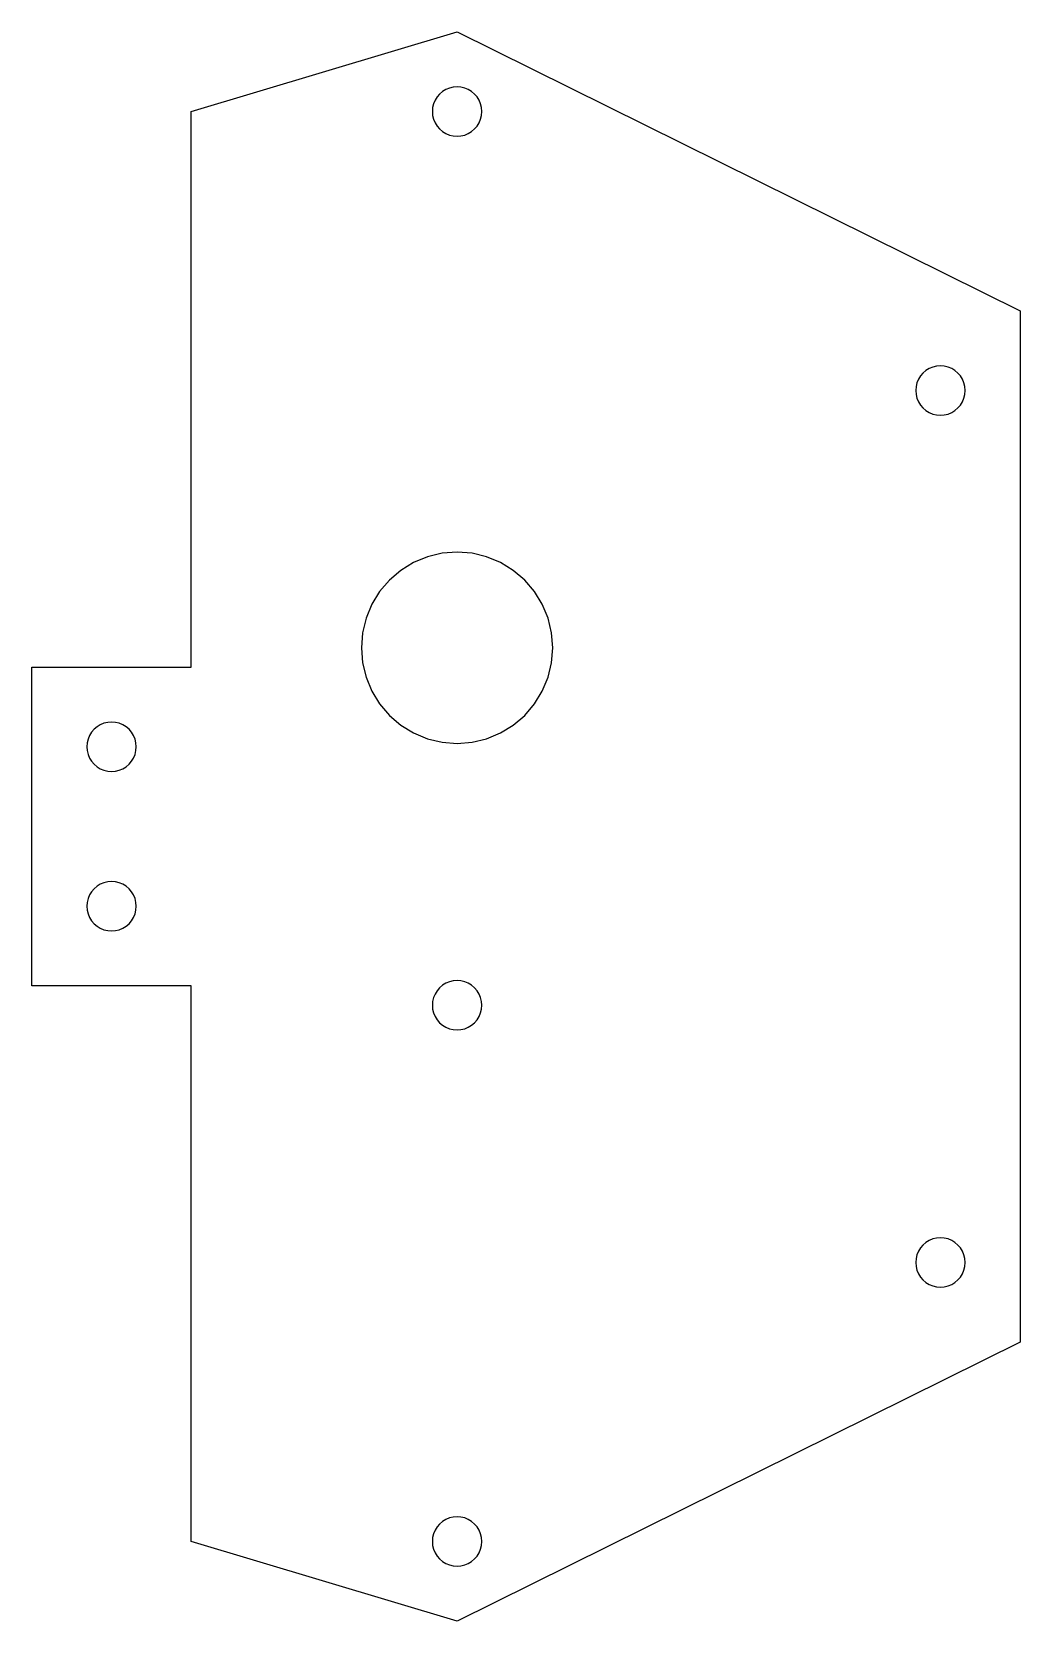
# Model space of a CAD drawing. Header units: millimetres. Extents: x -26.7 to 35.3, y 398.8 to 498.4.
import ezdxf

# ---------------------------------------------------------------- set-up
doc = ezdxf.new("R2010")
doc.units = ezdxf.units.MM
doc.layers.get('0').update_dxf_attribs({"linetype": 'CONTINUOUS'})

msp = doc.modelspace()

# ---------------------------------------------------------------- linework, layer by layer
for points in [[(-26.6667, 438.5996), (-26.6667, 458.5996), (-16.6667, 458.5996), (-16.6667, 493.444), (0, 498.444), (35.3109, 480.944), (35.3109, 416.2552), (0, 398.7552), (-16.6667, 403.7552), (-16.6667, 438.5996)], [(-1.55, 493.444), (-1.53092, 493.2016), (-1.47414, 492.9651), (-1.38106, 492.7404), (-1.25398, 492.533), (-1.09601, 492.348), (-0.911066, 492.1901), (-0.703685, 492.063), (-0.478975, 491.9699), (-0.242473, 491.9131), (0, 491.894), (0.242473, 491.9131), (0.478975, 491.9699), (0.703685, 492.063), (0.911066, 492.1901), (1.09601, 492.348), (1.25398, 492.533), (1.38106, 492.7404), (1.47414, 492.9651), (1.53092, 493.2016), (1.55, 493.444), (1.53092, 493.6865), (1.47414, 493.923), (1.38106, 494.1477), (1.25398, 494.3551), (1.09601, 494.5401), (0.911066, 494.698), (0.703685, 494.8251), (0.478975, 494.9182), (0.242473, 494.975), (0, 494.994), (-0.242473, 494.975), (-0.478975, 494.9182), (-0.703685, 494.8251), (-0.911066, 494.698), (-1.09601, 494.5401), (-1.25398, 494.3551), (-1.38106, 494.1477), (-1.47414, 493.923), (-1.53092, 493.6865)], [(28.7609, 475.944), (28.78, 475.7016), (28.8368, 475.4651), (28.9298, 475.2404), (29.0569, 475.033), (29.2149, 474.848), (29.3998, 474.6901), (29.6072, 474.563), (29.8319, 474.4699), (30.0684, 474.4131), (30.3109, 474.394), (30.5534, 474.4131), (30.7899, 474.4699), (31.0146, 474.563), (31.222, 474.6901), (31.4069, 474.848), (31.5649, 475.033), (31.6919, 475.2404), (31.785, 475.4651), (31.8418, 475.7016), (31.8609, 475.944), (31.8418, 476.1865), (31.785, 476.423), (31.6919, 476.6477), (31.5649, 476.8551), (31.4069, 477.0401), (31.222, 477.198), (31.0146, 477.3251), (30.7899, 477.4182), (30.5534, 477.475), (30.3109, 477.494), (30.0684, 477.475), (29.8319, 477.4182), (29.6072, 477.3251), (29.3998, 477.198), (29.2149, 477.0401), (29.0569, 476.8551), (28.9298, 476.6477), (28.8368, 476.423), (28.78, 476.1865)], [(-6, 459.8107), (-5.92613, 458.8721), (-5.70634, 457.95661), (-5.34604, 457.08677), (-4.8541, 456.284), (-4.24264, 455.56807), (-3.52671, 454.95661), (-2.72394, 454.46467), (-1.8541, 454.10437), (-0.938605, 453.88458), (0, 453.81071), (0.938605, 453.88458), (1.8541, 454.10437), (2.72394, 454.46467), (3.52671, 454.95661), (4.24264, 455.56807), (4.8541, 456.284), (5.34604, 457.08677), (5.70634, 457.95661), (5.92613, 458.8721), (6, 459.8107), (5.92613, 460.7493), (5.70634, 461.6648), (5.34604, 462.5347), (4.8541, 463.3374), (4.24264, 464.0534), (3.52671, 464.6648), (2.72394, 465.1567), (1.8541, 465.517), (0.938605, 465.7368), (0, 465.8107), (-0.938605, 465.7368), (-1.8541, 465.517), (-2.72394, 465.1567), (-3.52671, 464.6648), (-4.24264, 464.0534), (-4.8541, 463.3374), (-5.34604, 462.5347), (-5.70634, 461.6648), (-5.92613, 460.7493)], [(-23.2167, 453.5996), (-23.1976, 453.35713), (-23.1408, 453.12062), (-23.0477, 452.89591), (-22.9206, 452.68853), (-22.7627, 452.50358), (-22.5777, 452.34562), (-22.3704, 452.21854), (-22.1456, 452.12546), (-21.9091, 452.06868), (-21.6667, 452.0496), (-21.4242, 452.06868), (-21.1877, 452.12546), (-20.963, 452.21854), (-20.7556, 452.34562), (-20.5707, 452.50358), (-20.4127, 452.68853), (-20.2856, 452.89591), (-20.1925, 453.12062), (-20.1357, 453.35713), (-20.1167, 453.5996), (-20.1357, 453.84207), (-20.1925, 454.07858), (-20.2856, 454.30328), (-20.4127, 454.51067), (-20.5707, 454.69561), (-20.7556, 454.85358), (-20.963, 454.98066), (-21.1877, 455.07374), (-21.4242, 455.13052), (-21.6667, 455.1496), (-21.9091, 455.13052), (-22.1456, 455.07374), (-22.3704, 454.98066), (-22.5777, 454.85358), (-22.7627, 454.69561), (-22.9206, 454.51067), (-23.0477, 454.30328), (-23.1408, 454.07858), (-23.1976, 453.84207)], [(-23.2167, 443.5996), (-23.1976, 443.35713), (-23.1408, 443.12062), (-23.0477, 442.89592), (-22.9206, 442.68853), (-22.7627, 442.50359), (-22.5777, 442.34562), (-22.3704, 442.21854), (-22.1456, 442.12546), (-21.9091, 442.06868), (-21.6667, 442.0496), (-21.4242, 442.06868), (-21.1877, 442.12546), (-20.963, 442.21854), (-20.7556, 442.34562), (-20.5707, 442.50359), (-20.4127, 442.68853), (-20.2856, 442.89592), (-20.1925, 443.12062), (-20.1357, 443.35713), (-20.1167, 443.5996), (-20.1357, 443.84207), (-20.1925, 444.07858), (-20.2856, 444.30329), (-20.4127, 444.51067), (-20.5707, 444.69562), (-20.7556, 444.85358), (-20.963, 444.98066), (-21.1877, 445.07374), (-21.4242, 445.13052), (-21.6667, 445.1496), (-21.9091, 445.13052), (-22.1456, 445.07374), (-22.3704, 444.98066), (-22.5777, 444.85358), (-22.7627, 444.69562), (-22.9206, 444.51067), (-23.0477, 444.30329), (-23.1408, 444.07858), (-23.1976, 443.84207)], [(-1.55, 437.3885), (-1.53092, 437.146), (-1.47414, 436.9095), (-1.38106, 436.6848), (-1.25398, 436.4774), (-1.09601, 436.2925), (-0.911066, 436.1345), (-0.703685, 436.0074), (-0.478975, 435.9144), (-0.242473, 435.8576), (0, 435.8385), (0.242473, 435.8576), (0.478975, 435.9144), (0.703685, 436.0074), (0.911066, 436.1345), (1.09601, 436.2925), (1.25398, 436.4774), (1.38106, 436.6848), (1.47414, 436.9095), (1.53092, 437.146), (1.55, 437.3885), (1.53092, 437.631), (1.47414, 437.8675), (1.38106, 438.0922), (1.25398, 438.2996), (1.09601, 438.4845), (0.911066, 438.64247), (0.703685, 438.76955), (0.478975, 438.86263), (0.242473, 438.91941), (0, 438.93849), (-0.242473, 438.91941), (-0.478975, 438.86263), (-0.703685, 438.76955), (-0.911066, 438.64247), (-1.09601, 438.4845), (-1.25398, 438.2996), (-1.38106, 438.0922), (-1.47414, 437.8675), (-1.53092, 437.631)], [(28.7609, 421.2552), (28.78, 421.0127), (28.8368, 420.7762), (28.9298, 420.5515), (29.0569, 420.3441), (29.2149, 420.1591), (29.3998, 420.0012), (29.6072, 419.8741), (29.8319, 419.781), (30.0684, 419.7242), (30.3109, 419.7052), (30.5534, 419.7242), (30.7899, 419.781), (31.0146, 419.8741), (31.222, 420.0012), (31.4069, 420.1591), (31.5649, 420.3441), (31.6919, 420.5515), (31.785, 420.7762), (31.8418, 421.0127), (31.8609, 421.2552), (31.8418, 421.4976), (31.785, 421.7341), (31.6919, 421.9588), (31.5649, 422.1662), (31.4069, 422.3512), (31.222, 422.5091), (31.0146, 422.6362), (30.7899, 422.7293), (30.5534, 422.7861), (30.3109, 422.8052), (30.0684, 422.7861), (29.8319, 422.7293), (29.6072, 422.6362), (29.3998, 422.5091), (29.2149, 422.3512), (29.0569, 422.1662), (28.9298, 421.9588), (28.8368, 421.7341), (28.78, 421.4976)], [(-1.55, 403.7552), (-1.53092, 403.5127), (-1.47414, 403.2762), (-1.38106, 403.0515), (-1.25398, 402.8441), (-1.09601, 402.6591), (-0.911066, 402.5012), (-0.703685, 402.3741), (-0.478975, 402.281), (-0.242473, 402.2242), (0, 402.2052), (0.242473, 402.2242), (0.478975, 402.281), (0.703685, 402.3741), (0.911066, 402.5012), (1.09601, 402.6591), (1.25398, 402.8441), (1.38106, 403.0515), (1.47414, 403.2762), (1.53092, 403.5127), (1.55, 403.7552), (1.53092, 403.9976), (1.47414, 404.2341), (1.38106, 404.4588), (1.25398, 404.6662), (1.09601, 404.8512), (0.911066, 405.0091), (0.703685, 405.1362), (0.478975, 405.2293), (0.242473, 405.2861), (0, 405.3052), (-0.242473, 405.2861), (-0.478975, 405.2293), (-0.703685, 405.1362), (-0.911066, 405.0091), (-1.09601, 404.8512), (-1.25398, 404.6662), (-1.38106, 404.4588), (-1.47414, 404.2341), (-1.53092, 403.9976)]]:
    msp.add_lwpolyline(points, close=True)

doc.saveas('drawing.dxf')
